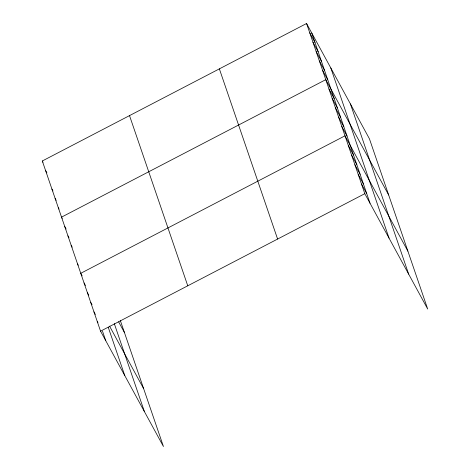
<?xml version="1.0" encoding="UTF-8"?>
<svg xmlns="http://www.w3.org/2000/svg" width="470" height="470" viewBox="0 0 470 470"><rect width="100%" height="100%" fill="white"/><g stroke="black" fill="none" stroke-linecap="round" stroke-linejoin="round"><path stroke-width="0.7" d="M120.296 320.44L163.437 446.5L100.556 331.168L42.312 160.981L306.563 23.5L369.444 138.832L427.688 309.019L364.808 193.681L306.563 23.5M100.556 331.168L364.808 193.681M309.765 32.859L314.976 42.423M312.967 42.218L318.184 51.782M316.175 51.583L321.386 61.141M319.377 60.941L324.588 70.5M322.579 70.3L327.796 79.865M388.666 194.997L325.781 79.659L61.529 217.14L62.228 218.415M328.988 89.018L334.199 98.583M332.19 98.383L337.401 107.941M335.392 107.742L340.609 117.3M338.6 117.1L343.811 126.665M341.802 126.459L347.013 136.024M407.889 251.156L345.004 135.818L80.752 273.305L82.144 275.855M348.305 145.465L353.516 155.024M351.607 155.106L356.818 164.67M354.909 164.753L360.12 174.311M358.205 174.393L363.422 183.958M361.506 184.04L366.723 193.599M42.312 160.981L43.005 162.256M45.514 170.34L46.906 172.889M51.917 189.063L52.963 190.973M55.125 198.422L56.165 200.338M58.327 207.781L59.02 209.056M118.634 321.88L124.415 332.478M64.737 226.505L66.123 229.055M67.939 235.864L68.978 237.773M71.14 245.222L72.186 247.138M77.55 263.94L78.243 265.215M109.545 326.121L143.632 388.637M84.054 282.946L85.44 285.496M87.355 292.593L88.742 295.142M90.651 302.234L92.044 304.783M93.953 311.88L95.345 314.43M97.255 321.521L97.948 322.796M350.414 103.929L408.659 274.11M330.804 67.968L389.054 238.149M311.774 33.065L370.019 203.246M219.361 68.867L277.606 239.054M129.514 115.614L187.759 285.795M114.304 323.648L144.407 411.597M108.294 327.414L124.797 375.63M102.466 331.086L105.768 340.727"/></g></svg>
